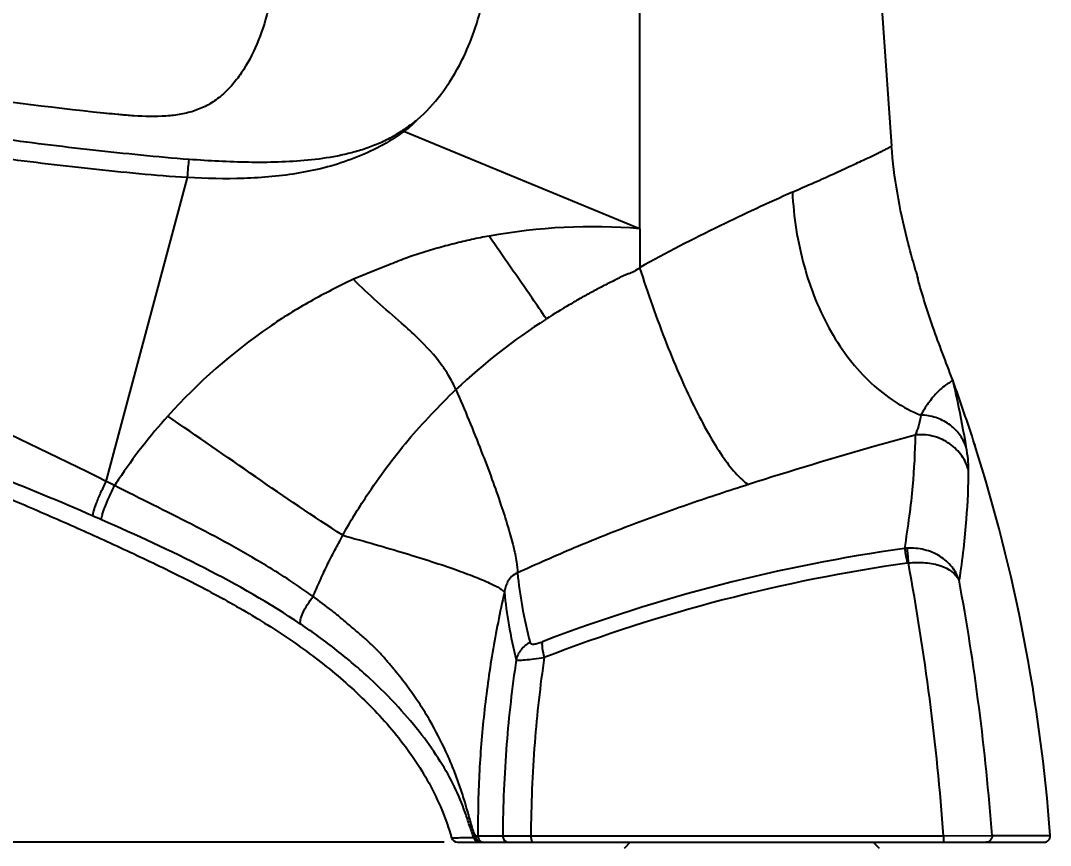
# Model space of a CAD drawing. Header units: millimetres. Extents: x 3495 to 4455, y 26793 to 27144.
# Drawn here: x 3577.7 to 3660.1, y 27005.4 to 27071.5 of the extents above; entities that cross this region are included whole.
import ezdxf

# ---------------------------------------------------------------- set-up
doc = ezdxf.new("R2010")
doc.units = ezdxf.units.MM
doc.styles.get("Standard").update_dxf_attribs({"font": ''})
doc.styles.get('Standard').set_extended_font_data('SimSun')
doc.dimstyles.new('副本 ISO-25-2bei', dxfattribs={"dimscale": 1.7, "dimtxt": 5, "dimasz": 5, "dimexe": 0.5, "dimexo": 0.625, "dimgap": 1, "dimtad": 1, "dimlfac": 0.0393, "dimdsep": 46, "dimtxsty": 'Standard', "dimcen": 2.5, "dimclrd": 1, "dimclre": 1, "dimclrt": 3, "dimadec": 0, "dimazin": 0, "dimtfac": 1, "dimtmove": 0, "dimatfit": 3, "dimfxl": 0, "dimarcsym": 0})

# ---------------------------------------------------------------- blocks, each defined once
blk = doc.blocks.new('*D3')
at = {"color": 1, "lineweight": -2, "transparency": 16777216}
for p, q in [((3534.166, 27042.552), (3505.877, 27042.552)), ((3506.727, 27034.052), (3506.727, 27014.191)), ((3611.575, 27005.691), (3505.877, 27005.691))]:
    blk.add_line(p, q, dxfattribs=at)
at = {"color": 1, "transparency": 16777216}
for points in [[(3505.31, 27034.052), (3508.143, 27034.052), (3506.727, 27042.552)], [(3505.31, 27014.191), (3508.143, 27014.191), (3506.727, 27005.691)]]:
    blk.add_solid(points, dxfattribs=at)
at = {"layer": 'Defpoints', "color": 0, "transparency": 16777216}
for p in [(3535.228, 27042.552), (3506.727, 27005.691), (3612.638, 27005.691)]:
    blk.add_point(p, dxfattribs=at)
at = {"color": 3, "transparency": 16777216, "insert": (3500.777, 27024.121), "char_height": 8.5, "attachment_point": 5, "rotation": 90, "bg_fill": 3, "box_fill_scale": 1.1, "bg_fill_color": 256, "bg_fill_true_color": 13158600, "bg_fill_transparency": 0}
blk.add_mtext('36.9', dxfattribs=at)
blk = doc.blocks.new('*D4')
at = {"color": 1, "lineweight": -2, "transparency": 16777216}
for p, q in [((3536.698, 27040.743), (3536.698, 26981.739)), ((3636.197, 27004.13), (3636.197, 26981.739)), ((3545.198, 26982.589), (3627.697, 26982.589))]:
    blk.add_line(p, q, dxfattribs=at)
at = {"color": 1, "transparency": 16777216}
for points in [[(3545.198, 26984.006), (3545.198, 26981.173), (3536.698, 26982.589)], [(3627.697, 26984.006), (3627.697, 26981.173), (3636.197, 26982.589)]]:
    blk.add_solid(points, dxfattribs=at)
at = {"layer": 'Defpoints', "color": 0, "transparency": 16777216}
for p in [(3536.698, 27041.805), (3636.197, 27005.193), (3636.197, 26982.589)]:
    blk.add_point(p, dxfattribs=at)
at = {"color": 3, "transparency": 16777216, "insert": (3586.447, 26988.539), "char_height": 8.5, "attachment_point": 5, "bg_fill": 3, "box_fill_scale": 1.1, "bg_fill_color": 256, "bg_fill_true_color": 13158600, "bg_fill_transparency": 0}
blk.add_mtext('99.5', dxfattribs=at)

msp = doc.modelspace()

# ---------------------------------------------------------------- linework, layer by layer
for points, knots in [([(3598.295, 27078.481), (3598.237, 27077.391), (3598.148, 27076.303), (3598.005, 27075.22), (3598.005, 27075.22), (3597.873, 27074.221), (3597.697, 27073.229), (3597.452, 27072.252), (3597.452, 27072.252), (3597.224, 27071.343), (3596.937, 27070.448), (3596.572, 27069.585), (3596.572, 27069.585), (3596.227, 27068.768), (3595.812, 27067.98), (3595.312, 27067.248), (3595.312, 27067.248), (3595.072, 27066.899), (3594.814, 27066.562), (3594.532, 27066.245), (3594.532, 27066.245), (3594.262, 27065.94), (3593.971, 27065.654), (3593.658, 27065.395), (3593.658, 27065.395), (3593.356, 27065.145), (3593.032, 27064.92), (3592.689, 27064.729), (3592.689, 27064.729), (3592.352, 27064.54), (3591.996, 27064.385), (3591.631, 27064.26), (3591.631, 27064.26), (3591.26, 27064.132), (3590.879, 27064.037), (3590.493, 27063.966), (3590.493, 27063.966), (3590.094, 27063.892), (3589.691, 27063.845), (3589.288, 27063.817), (3589.288, 27063.817), (3588.432, 27063.757), (3587.571, 27063.781), (3586.715, 27063.837)], [0, 0, 0, 0, 0.090909, 0.090909, 0.090909, 0.090909, 0.181818, 0.181818, 0.181818, 0.181818, 0.272727, 0.272727, 0.272727, 0.272727, 0.363636, 0.363636, 0.363636, 0.363636, 0.454545, 0.454545, 0.454545, 0.454545, 0.545455, 0.545455, 0.545455, 0.545455, 0.636364, 0.636364, 0.636364, 0.636364, 0.727273, 0.727273, 0.727273, 0.727273, 0.818182, 0.818182, 0.818182, 0.818182, 0.909091, 0.909091, 0.909091, 0.909091, 1, 1, 1, 1]), ([(3611.287, 27065.539), (3611.944, 27066.393), (3612.513, 27067.316), (3612.993, 27068.282), (3612.993, 27068.282), (3613.369, 27069.038), (3613.691, 27069.819), (3613.968, 27070.616), (3613.968, 27070.616), (3614.255, 27071.446), (3614.495, 27072.293), (3614.684, 27073.152), (3614.684, 27073.152), (3615.069, 27074.898), (3615.251, 27076.695), (3615.251, 27078.481)], [0, 0, 0, 0, 0.25, 0.25, 0.25, 0.25, 0.5, 0.5, 0.5, 0.5, 0.75, 0.75, 0.75, 0.75, 1, 1, 1, 1]), ([(3584.288, 27064.055), (3579.854, 27064.516), (3575.437, 27065.115), (3571.019, 27065.71), (3571.019, 27065.71), (3566.754, 27066.284), (3562.49, 27066.857), (3558.223, 27067.409), (3558.223, 27067.409), (3554.102, 27067.942), (3549.978, 27068.456), (3545.852, 27068.948), (3545.852, 27068.948), (3541.675, 27069.445), (3537.497, 27069.92), (3533.317, 27070.387)], [0, 0, 0, 0, 0.25, 0.25, 0.25, 0.25, 0.5, 0.5, 0.5, 0.5, 0.75, 0.75, 0.75, 0.75, 1, 1, 1, 1]), ([(3591.155, 27060.345), (3589.864, 27060.439), (3588.576, 27060.56), (3587.289, 27060.688), (3587.289, 27060.688), (3586, 27060.816), (3584.712, 27060.951), (3583.426, 27061.094), (3583.426, 27061.094), (3582.139, 27061.238), (3580.852, 27061.389), (3579.567, 27061.548), (3579.567, 27061.548), (3578.282, 27061.709), (3576.999, 27061.876), (3575.716, 27062.051), (3575.716, 27062.051), (3573.15, 27062.401), (3570.589, 27062.779), (3568.03, 27063.175), (3568.03, 27063.175), (3565.472, 27063.571), (3562.917, 27063.985), (3560.362, 27064.405), (3560.362, 27064.405), (3557.807, 27064.825), (3555.254, 27065.251), (3552.701, 27065.676), (3552.701, 27065.676), (3550.147, 27066.102), (3547.593, 27066.527), (3545.04, 27066.949), (3545.04, 27066.949), (3542.486, 27067.371), (3539.931, 27067.79), (3537.375, 27068.196), (3537.375, 27068.196), (3534.818, 27068.604), (3532.259, 27068.998), (3529.714, 27069.468)], [0, 0, 0, 0, 0.1, 0.1, 0.1, 0.1, 0.2, 0.2, 0.2, 0.2, 0.3, 0.3, 0.3, 0.3, 0.4, 0.4, 0.4, 0.4, 0.5, 0.5, 0.5, 0.5, 0.6, 0.6, 0.6, 0.6, 0.7, 0.7, 0.7, 0.7, 0.8, 0.8, 0.8, 0.8, 0.9, 0.9, 0.9, 0.9, 1, 1, 1, 1]), ([(3591.019, 27058.892), (3589.721, 27058.967), (3588.425, 27059.074), (3587.131, 27059.195), (3587.131, 27059.195), (3585.836, 27059.316), (3584.543, 27059.45), (3583.251, 27059.592), (3583.251, 27059.592), (3581.959, 27059.732), (3580.668, 27059.879), (3579.378, 27060.034), (3579.378, 27060.034), (3578.086, 27060.187), (3576.797, 27060.349), (3575.508, 27060.516), (3575.508, 27060.516), (3572.93, 27060.85), (3570.356, 27061.21), (3567.783, 27061.587), (3567.783, 27061.587), (3565.211, 27061.964), (3562.642, 27062.358), (3560.074, 27062.76), (3560.074, 27062.76), (3557.506, 27063.16), (3554.939, 27063.567), (3552.372, 27063.975), (3552.372, 27063.975), (3549.805, 27064.383), (3547.238, 27064.791), (3544.671, 27065.198), (3544.671, 27065.198), (3542.103, 27065.604), (3539.536, 27066.009), (3536.968, 27066.404), (3536.968, 27066.404), (3534.398, 27066.8), (3531.827, 27067.187), (3529.269, 27067.648)], [0, 0, 0, 0, 0.1, 0.1, 0.1, 0.1, 0.2, 0.2, 0.2, 0.2, 0.3, 0.3, 0.3, 0.3, 0.4, 0.4, 0.4, 0.4, 0.5, 0.5, 0.5, 0.5, 0.6, 0.6, 0.6, 0.6, 0.7, 0.7, 0.7, 0.7, 0.8, 0.8, 0.8, 0.8, 0.9, 0.9, 0.9, 0.9, 1, 1, 1, 1]), ([(3586.715, 27063.837), (3586.715, 27063.837), (3586.121, 27063.88), (3586.121, 27063.88), (3586.121, 27063.88), (3586.121, 27063.88), (3585.527, 27063.932), (3585.527, 27063.932), (3585.527, 27063.932), (3585.527, 27063.932), (3584.828, 27064), (3584.828, 27064), (3584.828, 27064), (3584.828, 27064), (3584.288, 27064.055), (3584.288, 27064.055)], [0, 0, 0, 0, 0.25, 0.25, 0.25, 0.25, 0.5, 0.5, 0.5, 0.5, 0.75, 0.75, 0.75, 0.75, 1, 1, 1, 1]), ([(3586.715, 27063.837), (3586.516, 27063.85), (3586.316, 27063.864), (3586.116, 27063.881), (3586.116, 27063.881), (3585.506, 27063.93), (3584.897, 27063.992), (3584.288, 27064.055)], [0, 0, 0, 0, 0.5, 0.5, 0.5, 0.5, 1, 1, 1, 1]), ([(3609.439, 27063.541), (3609.282, 27063.418), (3609.123, 27063.299), (3608.963, 27063.181), (3608.963, 27063.181), (3608.803, 27063.063), (3608.643, 27062.945), (3608.481, 27062.83), (3608.481, 27062.83), (3608.319, 27062.714), (3608.155, 27062.601), (3607.987, 27062.494), (3607.987, 27062.494), (3607.82, 27062.386), (3607.65, 27062.284), (3607.476, 27062.186), (3607.476, 27062.186), (3607.13, 27061.99), (3606.774, 27061.813), (3606.411, 27061.651), (3606.411, 27061.651), (3606.048, 27061.491), (3605.677, 27061.346), (3605.302, 27061.219), (3605.302, 27061.219), (3604.926, 27061.091), (3604.545, 27060.981), (3604.161, 27060.882), (3604.161, 27060.882), (3603.777, 27060.783), (3603.391, 27060.695), (3603.002, 27060.619), (3603.002, 27060.619), (3602.225, 27060.466), (3601.44, 27060.358), (3600.651, 27060.28), (3600.651, 27060.28), (3599.863, 27060.204), (3599.072, 27060.157), (3598.281, 27060.133), (3598.281, 27060.133), (3597.49, 27060.108), (3596.698, 27060.104), (3595.907, 27060.117), (3595.907, 27060.117), (3594.32, 27060.142), (3592.736, 27060.231), (3591.155, 27060.345)], [0, 0, 0, 0, 0.083333, 0.083333, 0.083333, 0.083333, 0.166667, 0.166667, 0.166667, 0.166667, 0.25, 0.25, 0.25, 0.25, 0.333333, 0.333333, 0.333333, 0.333333, 0.416667, 0.416667, 0.416667, 0.416667, 0.5, 0.5, 0.5, 0.5, 0.583333, 0.583333, 0.583333, 0.583333, 0.666667, 0.666667, 0.666667, 0.666667, 0.75, 0.75, 0.75, 0.75, 0.833333, 0.833333, 0.833333, 0.833333, 0.916667, 0.916667, 0.916667, 0.916667, 1, 1, 1, 1]), ([(3609.438, 27063.541), (3609.346, 27063.46), (3609.262, 27063.372), (3609.176, 27063.287), (3609.176, 27063.287), (3609.09, 27063.2), (3609.001, 27063.116), (3608.909, 27063.036), (3608.909, 27063.036), (3608.819, 27062.955), (3608.724, 27062.878), (3608.629, 27062.803), (3608.629, 27062.803), (3608.533, 27062.727), (3608.435, 27062.654), (3608.334, 27062.586)], [0, 0, 0, 0, 0.25, 0.25, 0.25, 0.25, 0.5, 0.5, 0.5, 0.5, 0.75, 0.75, 0.75, 0.75, 1, 1, 1, 1]), ([(3608.334, 27062.586), (3607.726, 27062.143), (3607.086, 27061.742), (3606.422, 27061.386), (3606.422, 27061.386), (3605.759, 27061.029), (3605.071, 27060.718), (3604.369, 27060.446), (3604.369, 27060.446), (3603.667, 27060.174), (3602.95, 27059.941), (3602.223, 27059.747), (3602.223, 27059.747), (3601.496, 27059.552), (3600.76, 27059.394), (3600.018, 27059.267), (3600.018, 27059.267), (3598.536, 27059.013), (3597.033, 27058.881), (3595.53, 27058.83), (3595.53, 27058.83), (3594.025, 27058.779), (3592.521, 27058.808), (3591.019, 27058.892)], [0, 0, 0, 0, 0.166667, 0.166667, 0.166667, 0.166667, 0.333333, 0.333333, 0.333333, 0.333333, 0.5, 0.5, 0.5, 0.5, 0.666667, 0.666667, 0.666667, 0.666667, 0.833333, 0.833333, 0.833333, 0.833333, 1, 1, 1, 1]), ([(3639.444, 27057.725), (3640.022, 27057.989), (3640.605, 27058.245), (3641.187, 27058.501), (3641.187, 27058.501), (3641.711, 27058.731), (3642.235, 27058.962), (3642.756, 27059.199), (3642.756, 27059.199), (3643.212, 27059.408), (3643.667, 27059.622), (3644.121, 27059.833), (3644.121, 27059.833), (3644.504, 27060.012), (3644.887, 27060.19), (3645.271, 27060.367), (3645.271, 27060.367), (3645.434, 27060.442), (3645.597, 27060.517), (3645.76, 27060.593), (3645.76, 27060.593), (3645.903, 27060.659), (3646.046, 27060.727), (3646.188, 27060.795), (3646.188, 27060.795), (3646.309, 27060.854), (3646.431, 27060.914), (3646.552, 27060.975), (3646.552, 27060.975), (3646.652, 27061.026), (3646.752, 27061.076), (3646.852, 27061.129), (3646.852, 27061.129), (3646.931, 27061.17), (3647.009, 27061.211), (3647.087, 27061.253), (3647.087, 27061.253), (3647.117, 27061.269), (3647.148, 27061.286), (3647.179, 27061.302), (3647.179, 27061.302), (3647.205, 27061.316), (3647.23, 27061.33), (3647.255, 27061.343), (3647.255, 27061.343), (3647.274, 27061.353), (3647.294, 27061.363), (3647.314, 27061.375), (3647.314, 27061.375), (3647.329, 27061.383), (3647.344, 27061.393), (3647.357, 27061.398), (3647.357, 27061.398), (3647.363, 27061.4), (3647.37, 27061.401), (3647.382, 27061.411), (3647.382, 27061.411), (3647.386, 27061.415), (3647.391, 27061.42), (3647.39, 27061.416)], [0, 0, 0, 0, 0.066667, 0.066667, 0.066667, 0.066667, 0.133333, 0.133333, 0.133333, 0.133333, 0.2, 0.2, 0.2, 0.2, 0.266667, 0.266667, 0.266667, 0.266667, 0.333333, 0.333333, 0.333333, 0.333333, 0.4, 0.4, 0.4, 0.4, 0.466667, 0.466667, 0.466667, 0.466667, 0.533333, 0.533333, 0.533333, 0.533333, 0.6, 0.6, 0.6, 0.6, 0.666667, 0.666667, 0.666667, 0.666667, 0.733333, 0.733333, 0.733333, 0.733333, 0.8, 0.8, 0.8, 0.8, 0.866667, 0.866667, 0.866667, 0.866667, 0.933333, 0.933333, 0.933333, 0.933333, 1, 1, 1, 1]), ([(3649.308, 27051.51), (3649.07, 27052.322), (3648.847, 27053.136), (3648.64, 27053.957), (3648.64, 27053.957), (3648.026, 27056.404), (3647.57, 27058.902), (3647.39, 27061.416)], [0, 0, 0, 0, 0.5, 0.5, 0.5, 0.5, 1, 1, 1, 1]), ([(3591.019, 27058.892), (3591.035, 27059.167), (3591.055, 27059.441), (3591.081, 27059.715), (3591.081, 27059.715), (3591.1, 27059.926), (3591.122, 27060.137), (3591.155, 27060.345)], [0, 0, 0, 0, 0.5, 0.5, 0.5, 0.5, 1, 1, 1, 1]), ([(3639.444, 27057.725), (3637.502, 27056.854), (3635.569, 27055.963), (3633.656, 27055.031), (3633.656, 27055.031), (3631.482, 27053.971), (3629.333, 27052.858), (3627.22, 27051.683)], [0, 0, 0, 0, 0.5, 0.5, 0.5, 0.5, 1, 1, 1, 1]), ([(3639.444, 27057.725), (3639.548, 27055.734), (3639.857, 27053.746), (3640.39, 27051.819), (3640.39, 27051.819), (3640.896, 27049.986), (3641.604, 27048.207), (3642.55, 27046.555), (3642.55, 27046.555), (3643.418, 27045.038), (3644.487, 27043.628), (3645.764, 27042.44), (3645.764, 27042.44), (3646.358, 27041.888), (3646.997, 27041.385), (3647.679, 27040.947), (3647.679, 27040.947), (3648.33, 27040.528), (3649.021, 27040.168), (3649.74, 27039.883)], [0, 0, 0, 0, 0.2, 0.2, 0.2, 0.2, 0.4, 0.4, 0.4, 0.4, 0.6, 0.6, 0.6, 0.6, 0.8, 0.8, 0.8, 0.8, 1, 1, 1, 1]), ([(3584.511, 27034.577), (3580.414, 27036.626), (3576.271, 27038.585), (3572.1, 27040.482), (3572.1, 27040.482), (3567.934, 27042.377), (3563.737, 27044.211), (3559.519, 27045.989), (3559.519, 27045.989), (3557.41, 27046.877), (3555.296, 27047.752), (3553.177, 27048.613), (3553.177, 27048.613), (3551.057, 27049.474), (3548.932, 27050.322), (3546.801, 27051.152), (3546.801, 27051.152), (3544.67, 27051.983), (3542.532, 27052.796), (3540.388, 27053.59), (3540.388, 27053.59), (3538.242, 27054.384), (3536.089, 27055.159), (3533.931, 27055.916)], [0, 0, 0, 0, 0.166667, 0.166667, 0.166667, 0.166667, 0.333333, 0.333333, 0.333333, 0.333333, 0.5, 0.5, 0.5, 0.5, 0.666667, 0.666667, 0.666667, 0.666667, 0.833333, 0.833333, 0.833333, 0.833333, 1, 1, 1, 1]), ([(3615.17, 27054.206), (3614.699, 27054.128), (3614.231, 27054.033), (3613.765, 27053.93), (3613.765, 27053.93), (3613.3, 27053.827), (3612.836, 27053.716), (3612.374, 27053.6), (3612.374, 27053.6), (3611.912, 27053.484), (3611.452, 27053.362), (3610.994, 27053.234), (3610.994, 27053.234), (3610.535, 27053.106), (3610.078, 27052.973), (3609.626, 27052.826), (3609.626, 27052.826), (3609.174, 27052.68), (3608.725, 27052.521), (3608.28, 27052.354), (3608.28, 27052.354), (3607.834, 27052.185), (3607.393, 27052.007), (3606.951, 27051.829), (3606.951, 27051.829), (3606.067, 27051.475), (3605.183, 27051.121), (3604.301, 27050.76)], [0, 0, 0, 0, 0.142857, 0.142857, 0.142857, 0.142857, 0.285714, 0.285714, 0.285714, 0.285714, 0.428571, 0.428571, 0.428571, 0.428571, 0.571429, 0.571429, 0.571429, 0.571429, 0.714286, 0.714286, 0.714286, 0.714286, 0.857143, 0.857143, 0.857143, 0.857143, 1, 1, 1, 1]), ([(3619.755, 27047.578), (3619.372, 27048.133), (3618.989, 27048.687), (3618.606, 27049.241), (3618.606, 27049.241), (3617.462, 27050.896), (3616.318, 27052.552), (3615.174, 27054.208)], [0, 0, 0, 0, 0.5, 0.5, 0.5, 0.5, 1, 1, 1, 1]), ([(3627.22, 27051.683), (3627.083, 27051.573), (3626.94, 27051.468), (3626.785, 27051.383), (3626.785, 27051.383), (3626.708, 27051.342), (3626.628, 27051.304), (3626.547, 27051.272), (3626.547, 27051.272), (3626.465, 27051.239), (3626.382, 27051.209), (3626.298, 27051.18), (3626.298, 27051.18), (3626.215, 27051.15), (3626.133, 27051.118), (3626.052, 27051.084), (3626.052, 27051.084), (3625.97, 27051.05), (3625.89, 27051.012), (3625.812, 27050.973), (3625.812, 27050.973), (3625.732, 27050.934), (3625.653, 27050.893), (3625.575, 27050.853), (3625.575, 27050.853), (3625.496, 27050.812), (3625.417, 27050.772), (3625.338, 27050.733), (3625.338, 27050.733), (3625.179, 27050.653), (3625.021, 27050.575), (3624.862, 27050.496), (3624.862, 27050.496), (3624.703, 27050.417), (3624.544, 27050.337), (3624.387, 27050.256), (3624.387, 27050.256), (3624.069, 27050.095), (3623.754, 27049.931), (3623.441, 27049.762), (3623.441, 27049.762), (3623.128, 27049.593), (3622.816, 27049.42), (3622.507, 27049.244), (3622.507, 27049.244), (3622.197, 27049.067), (3621.889, 27048.888), (3621.582, 27048.706), (3621.582, 27048.706), (3620.968, 27048.341), (3620.36, 27047.966), (3619.758, 27047.581)], [0, 0, 0, 0, 0.076923, 0.076923, 0.076923, 0.076923, 0.153846, 0.153846, 0.153846, 0.153846, 0.230769, 0.230769, 0.230769, 0.230769, 0.307692, 0.307692, 0.307692, 0.307692, 0.384615, 0.384615, 0.384615, 0.384615, 0.461538, 0.461538, 0.461538, 0.461538, 0.538462, 0.538462, 0.538462, 0.538462, 0.615385, 0.615385, 0.615385, 0.615385, 0.692308, 0.692308, 0.692308, 0.692308, 0.769231, 0.769231, 0.769231, 0.769231, 0.846154, 0.846154, 0.846154, 0.846154, 0.923077, 0.923077, 0.923077, 0.923077, 1, 1, 1, 1]), ([(3627.22, 27051.683), (3627.868, 27049.628), (3628.583, 27047.593), (3629.375, 27045.589), (3629.375, 27045.589), (3629.744, 27044.655), (3630.131, 27043.727), (3630.537, 27042.808), (3630.537, 27042.808), (3630.91, 27041.966), (3631.3, 27041.131), (3631.713, 27040.308), (3631.713, 27040.308), (3632.078, 27039.58), (3632.461, 27038.861), (3632.871, 27038.157), (3632.871, 27038.157), (3633.217, 27037.56), (3633.583, 27036.975), (3633.979, 27036.412), (3633.979, 27036.412), (3634.296, 27035.962), (3634.632, 27035.527), (3635.009, 27035.122), (3635.009, 27035.122), (3635.287, 27034.823), (3635.587, 27034.541), (3635.93, 27034.323)], [0, 0, 0, 0, 0.142857, 0.142857, 0.142857, 0.142857, 0.285714, 0.285714, 0.285714, 0.285714, 0.428571, 0.428571, 0.428571, 0.428571, 0.571429, 0.571429, 0.571429, 0.571429, 0.714286, 0.714286, 0.714286, 0.714286, 0.857143, 0.857143, 0.857143, 0.857143, 1, 1, 1, 1]), ([(3604.301, 27050.76), (3603.138, 27050.195), (3601.982, 27049.613), (3600.853, 27048.982), (3600.853, 27048.982), (3599.72, 27048.35), (3598.615, 27047.668), (3597.553, 27046.923)], [0, 0, 0, 0, 0.5, 0.5, 0.5, 0.5, 1, 1, 1, 1]), ([(3609.443, 27046.055), (3609.027, 27046.459), (3608.597, 27046.848), (3608.164, 27047.233), (3608.164, 27047.233), (3607.512, 27047.811), (3606.851, 27048.378), (3606.201, 27048.957), (3606.201, 27048.957), (3605.548, 27049.537), (3604.905, 27050.129), (3604.301, 27050.76)], [0, 0, 0, 0, 0.333333, 0.333333, 0.333333, 0.333333, 0.666667, 0.666667, 0.666667, 0.666667, 1, 1, 1, 1]), ([(3652.266, 27042.739), (3651.734, 27044.139), (3651.196, 27045.535), (3650.702, 27046.948), (3650.702, 27046.948), (3650.252, 27048.229), (3649.839, 27049.524), (3649.485, 27050.835)], [0, 0, 0, 0, 0.5, 0.5, 0.5, 0.5, 1, 1, 1, 1]), ([(3611.926, 27043.052), (3611.76, 27043.328), (3611.582, 27043.597), (3611.392, 27043.858), (3611.392, 27043.858), (3610.817, 27044.651), (3610.147, 27045.375), (3609.443, 27046.055)], [0, 0, 0, 0, 0.5, 0.5, 0.5, 0.5, 1, 1, 1, 1]), ([(3583.454, 27031.799), (3578.11, 27034.13), (3572.67, 27036.237), (3567.182, 27038.208), (3567.182, 27038.208), (3561.709, 27040.173), (3556.191, 27042.002), (3550.652, 27043.763)], [0, 0, 0, 0, 0.5, 0.5, 0.5, 0.5, 1, 1, 1, 1]), ([(3550.461, 27043.163), (3553.373, 27042.161), (3556.275, 27041.129), (3559.167, 27040.07), (3559.167, 27040.07), (3562.056, 27039.014), (3564.935, 27037.93), (3567.801, 27036.815), (3567.801, 27036.815), (3570.668, 27035.7), (3573.523, 27034.553), (3576.36, 27033.364), (3576.36, 27033.364), (3577.781, 27032.768), (3579.197, 27032.162), (3580.608, 27031.543), (3580.608, 27031.543), (3582.022, 27030.923), (3583.431, 27030.292), (3584.836, 27029.648), (3584.836, 27029.648), (3586.243, 27029.004), (3587.647, 27028.347), (3589.039, 27027.669), (3589.039, 27027.669), (3590.432, 27026.992), (3591.814, 27026.292), (3593.178, 27025.556), (3593.178, 27025.556), (3594.537, 27024.823), (3595.878, 27024.054), (3597.188, 27023.235), (3597.188, 27023.235), (3598.494, 27022.419), (3599.77, 27021.553), (3601.003, 27020.629), (3601.003, 27020.629), (3602.24, 27019.702), (3603.432, 27018.715), (3604.562, 27017.66), (3604.562, 27017.66), (3605.695, 27016.601), (3606.766, 27015.473), (3607.744, 27014.268), (3607.744, 27014.268), (3608.722, 27013.06), (3609.606, 27011.774), (3610.353, 27010.409), (3610.353, 27010.409), (3611.109, 27009.026), (3611.724, 27007.562), (3612.158, 27006.052)], [0, 0, 0, 0, 0.076923, 0.076923, 0.076923, 0.076923, 0.153846, 0.153846, 0.153846, 0.153846, 0.230769, 0.230769, 0.230769, 0.230769, 0.307692, 0.307692, 0.307692, 0.307692, 0.384615, 0.384615, 0.384615, 0.384615, 0.461538, 0.461538, 0.461538, 0.461538, 0.538462, 0.538462, 0.538462, 0.538462, 0.615385, 0.615385, 0.615385, 0.615385, 0.692308, 0.692308, 0.692308, 0.692308, 0.769231, 0.769231, 0.769231, 0.769231, 0.846154, 0.846154, 0.846154, 0.846154, 0.923077, 0.923077, 0.923077, 0.923077, 1, 1, 1, 1]), ([(3652.051, 27042.502), (3651.947, 27042.432), (3651.841, 27042.366), (3651.738, 27042.295), (3651.738, 27042.295), (3651.574, 27042.182), (3651.42, 27042.055), (3651.274, 27041.921), (3651.274, 27041.921), (3651.06, 27041.725), (3650.863, 27041.51), (3650.68, 27041.286), (3650.68, 27041.286), (3650.438, 27040.992), (3650.218, 27040.68), (3650.016, 27040.357)], [0, 0, 0, 0, 0.25, 0.25, 0.25, 0.25, 0.5, 0.5, 0.5, 0.5, 0.75, 0.75, 0.75, 0.75, 1, 1, 1, 1]), ([(3652.266, 27042.739), (3652.263, 27042.728), (3652.261, 27042.716), (3652.257, 27042.705), (3652.257, 27042.705), (3652.246, 27042.676), (3652.226, 27042.65), (3652.204, 27042.627), (3652.204, 27042.627), (3652.159, 27042.578), (3652.105, 27042.54), (3652.051, 27042.502)], [0, 0, 0, 0, 0.333333, 0.333333, 0.333333, 0.333333, 0.666667, 0.666667, 0.666667, 0.666667, 1, 1, 1, 1]), ([(3652.286, 27042.682), (3652.412, 27042.113), (3652.537, 27041.543), (3652.658, 27040.973), (3652.658, 27040.973), (3652.912, 27039.767), (3653.143, 27038.557), (3653.348, 27037.342)], [0, 0, 0, 0, 0.5, 0.5, 0.5, 0.5, 1, 1, 1, 1]), ([(3603.449, 27030.258), (3604.034, 27031.339), (3604.682, 27032.385), (3605.361, 27033.411), (3605.361, 27033.411), (3605.872, 27034.182), (3606.402, 27034.941), (3606.954, 27035.684), (3606.954, 27035.684), (3607.508, 27036.429), (3608.083, 27037.156), (3608.682, 27037.866), (3608.682, 27037.866), (3609.88, 27039.288), (3611.166, 27040.637), (3612.507, 27041.925)], [0, 0, 0, 0, 0.25, 0.25, 0.25, 0.25, 0.5, 0.5, 0.5, 0.5, 0.75, 0.75, 0.75, 0.75, 1, 1, 1, 1]), ([(3612.507, 27041.925), (3613.213, 27040.292), (3613.894, 27038.65), (3614.54, 27036.994), (3614.54, 27036.994), (3614.833, 27036.245), (3615.119, 27035.494), (3615.395, 27034.739), (3615.395, 27034.739), (3615.644, 27034.057), (3615.886, 27033.373), (3616.117, 27032.685), (3616.117, 27032.685), (3616.318, 27032.085), (3616.512, 27031.483), (3616.692, 27030.876), (3616.692, 27030.876), (3616.843, 27030.37), (3616.985, 27029.86), (3617.11, 27029.347), (3617.11, 27029.347), (3617.208, 27028.944), (3617.295, 27028.539), (3617.36, 27028.129), (3617.36, 27028.129), (3617.406, 27027.837), (3617.442, 27027.542), (3617.439, 27027.247)], [0, 0, 0, 0, 0.142857, 0.142857, 0.142857, 0.142857, 0.285714, 0.285714, 0.285714, 0.285714, 0.428571, 0.428571, 0.428571, 0.428571, 0.571429, 0.571429, 0.571429, 0.571429, 0.714286, 0.714286, 0.714286, 0.714286, 0.857143, 0.857143, 0.857143, 0.857143, 1, 1, 1, 1]), ([(3589.434, 27039.797), (3588.719, 27039), (3588.032, 27038.178), (3587.377, 27037.332), (3587.377, 27037.332), (3586.721, 27036.485), (3586.097, 27035.614), (3585.501, 27034.726)], [0, 0, 0, 0, 0.5, 0.5, 0.5, 0.5, 1, 1, 1, 1]), ([(3603.449, 27030.258), (3601.092, 27031.766), (3598.782, 27033.343), (3596.482, 27034.935), (3596.482, 27034.935), (3594.134, 27036.558), (3591.797, 27038.195), (3589.435, 27039.796)], [0, 0, 0, 0, 0.5, 0.5, 0.5, 0.5, 1, 1, 1, 1]), ([(3649.74, 27039.882), (3649.688, 27039.585), (3649.625, 27039.291), (3649.542, 27039.001), (3649.542, 27039.001), (3649.471, 27038.757), (3649.387, 27038.517), (3649.278, 27038.287)], [0, 0, 0, 0, 0.5, 0.5, 0.5, 0.5, 1, 1, 1, 1]), ([(3653.348, 27037.342), (3653.227, 27037.702), (3653.045, 27038.044), (3652.815, 27038.349), (3652.815, 27038.349), (3652.581, 27038.659), (3652.297, 27038.93), (3651.981, 27039.153), (3651.981, 27039.153), (3651.657, 27039.381), (3651.299, 27039.558), (3650.923, 27039.68), (3650.923, 27039.68), (3650.541, 27039.805), (3650.139, 27039.872), (3649.74, 27039.882)], [0, 0, 0, 0, 0.25, 0.25, 0.25, 0.25, 0.5, 0.5, 0.5, 0.5, 0.75, 0.75, 0.75, 0.75, 1, 1, 1, 1]), ([(3653.532, 27035.562), (3653.397, 27035.99), (3653.183, 27036.398), (3652.908, 27036.756), (3652.908, 27036.756), (3652.63, 27037.117), (3652.289, 27037.427), (3651.907, 27037.672), (3651.907, 27037.672), (3651.521, 27037.919), (3651.093, 27038.1), (3650.647, 27038.204), (3650.647, 27038.204), (3650.199, 27038.309), (3649.732, 27038.336), (3649.278, 27038.287)], [0, 0, 0, 0, 0.25, 0.25, 0.25, 0.25, 0.5, 0.5, 0.5, 0.5, 0.75, 0.75, 0.75, 0.75, 1, 1, 1, 1]), ([(3649.278, 27038.287), (3648.241, 27038), (3647.205, 27037.709), (3646.169, 27037.415), (3646.169, 27037.415), (3642.74, 27036.438), (3639.324, 27035.414), (3635.93, 27034.323)], [0, 0, 0, 0, 0.5, 0.5, 0.5, 0.5, 1, 1, 1, 1]), ([(3649.278, 27038.287), (3649.263, 27036.924), (3649.189, 27035.56), (3649.066, 27034.202), (3649.066, 27034.202), (3648.994, 27033.402), (3648.906, 27032.606), (3648.802, 27031.811), (3648.802, 27031.811), (3648.687, 27030.941), (3648.555, 27030.072), (3648.416, 27029.205)], [0, 0, 0, 0, 0.333333, 0.333333, 0.333333, 0.333333, 0.666667, 0.666667, 0.666667, 0.666667, 1, 1, 1, 1]), ([(3653.348, 27037.342), (3653.405, 27037.011), (3653.453, 27036.68), (3653.487, 27036.346), (3653.487, 27036.346), (3653.515, 27036.085), (3653.533, 27035.824), (3653.532, 27035.562)], [0, 0, 0, 0, 0.5, 0.5, 0.5, 0.5, 1, 1, 1, 1]), ([(3653.532, 27035.562), (3653.527, 27034.222), (3653.467, 27032.881), (3653.363, 27031.545), (3653.363, 27031.545), (3653.302, 27030.762), (3653.226, 27029.981), (3653.136, 27029.202), (3653.136, 27029.202), (3653.038, 27028.352), (3652.921, 27027.506), (3652.797, 27026.659)], [0, 0, 0, 0, 0.333333, 0.333333, 0.333333, 0.333333, 0.666667, 0.666667, 0.666667, 0.666667, 1, 1, 1, 1]), ([(3583.454, 27031.799), (3583.443, 27031.843), (3583.446, 27031.889), (3583.453, 27031.934), (3583.453, 27031.934), (3583.462, 27032.008), (3583.478, 27032.079), (3583.495, 27032.149), (3583.495, 27032.149), (3583.52, 27032.246), (3583.549, 27032.341), (3583.581, 27032.437), (3583.581, 27032.437), (3583.62, 27032.555), (3583.662, 27032.671), (3583.706, 27032.787), (3583.706, 27032.787), (3583.815, 27033.072), (3583.934, 27033.353), (3584.06, 27033.631), (3584.06, 27033.631), (3584.203, 27033.949), (3584.354, 27034.264), (3584.511, 27034.577)], [0, 0, 0, 0, 0.166667, 0.166667, 0.166667, 0.166667, 0.333333, 0.333333, 0.333333, 0.333333, 0.5, 0.5, 0.5, 0.5, 0.666667, 0.666667, 0.666667, 0.666667, 0.833333, 0.833333, 0.833333, 0.833333, 1, 1, 1, 1]), ([(3584.139, 27031.499), (3584.128, 27031.542), (3584.131, 27031.589), (3584.137, 27031.633), (3584.137, 27031.633), (3584.146, 27031.706), (3584.161, 27031.776), (3584.178, 27031.846), (3584.178, 27031.846), (3584.203, 27031.941), (3584.232, 27032.036), (3584.262, 27032.13), (3584.262, 27032.13), (3584.301, 27032.246), (3584.342, 27032.361), (3584.385, 27032.474), (3584.385, 27032.474), (3584.493, 27032.755), (3584.611, 27033.033), (3584.733, 27033.306), (3584.733, 27033.306), (3584.876, 27033.62), (3585.024, 27033.93), (3585.18, 27034.238)], [0, 0, 0, 0, 0.166667, 0.166667, 0.166667, 0.166667, 0.333333, 0.333333, 0.333333, 0.333333, 0.5, 0.5, 0.5, 0.5, 0.666667, 0.666667, 0.666667, 0.666667, 0.833333, 0.833333, 0.833333, 0.833333, 1, 1, 1, 1]), ([(3601.076, 27025.357), (3599.859, 27026.238), (3598.599, 27027.059), (3597.312, 27027.837), (3597.312, 27027.837), (3595.362, 27029.019), (3593.353, 27030.1), (3591.325, 27031.143), (3591.325, 27031.143), (3589.284, 27032.192), (3587.225, 27033.2), (3585.18, 27034.238)], [0, 0, 0, 0, 0.333333, 0.333333, 0.333333, 0.333333, 0.666667, 0.666667, 0.666667, 0.666667, 1, 1, 1, 1]), ([(3635.93, 27034.323), (3634.374, 27033.821), (3632.821, 27033.313), (3631.275, 27032.781), (3631.275, 27032.781), (3629.71, 27032.243), (3628.153, 27031.682), (3626.607, 27031.095), (3626.607, 27031.095), (3625.055, 27030.506), (3623.514, 27029.889), (3621.984, 27029.246), (3621.984, 27029.246), (3620.459, 27028.604), (3618.944, 27027.934), (3617.439, 27027.247)], [0, 0, 0, 0, 0.25, 0.25, 0.25, 0.25, 0.5, 0.5, 0.5, 0.5, 0.75, 0.75, 0.75, 0.75, 1, 1, 1, 1]), ([(3600.072, 27023.157), (3597.604, 27024.824), (3595, 27026.292), (3592.345, 27027.647), (3592.345, 27027.647), (3589.652, 27029.022), (3586.904, 27030.282), (3584.139, 27031.499)], [0, 0, 0, 0, 0.5, 0.5, 0.5, 0.5, 1, 1, 1, 1]), ([(3601.076, 27025.357), (3601.248, 27025.775), (3601.432, 27026.188), (3601.617, 27026.6), (3601.617, 27026.6), (3601.803, 27027.015), (3601.99, 27027.431), (3602.187, 27027.84), (3602.187, 27027.84), (3602.386, 27028.252), (3602.595, 27028.658), (3602.814, 27029.059), (3602.814, 27029.059), (3603.031, 27029.456), (3603.258, 27029.848), (3603.449, 27030.258)], [0, 0, 0, 0, 0.25, 0.25, 0.25, 0.25, 0.5, 0.5, 0.5, 0.5, 0.75, 0.75, 0.75, 0.75, 1, 1, 1, 1]), ([(3603.449, 27030.258), (3604.316, 27030.021), (3605.182, 27029.778), (3606.046, 27029.53), (3606.046, 27029.53), (3606.85, 27029.299), (3607.652, 27029.064), (3608.452, 27028.82), (3608.452, 27028.82), (3609.175, 27028.601), (3609.897, 27028.376), (3610.616, 27028.142), (3610.616, 27028.142), (3611.242, 27027.938), (3611.867, 27027.73), (3612.487, 27027.511), (3612.487, 27027.511), (3613.004, 27027.329), (3613.518, 27027.14), (3614.029, 27026.94), (3614.029, 27026.94), (3614.427, 27026.783), (3614.822, 27026.62), (3615.21, 27026.44), (3615.21, 27026.44), (3615.36, 27026.37), (3615.508, 27026.297), (3615.655, 27026.22), (3615.655, 27026.22), (3615.772, 27026.159), (3615.888, 27026.094), (3616, 27026.024), (3616, 27026.024), (3616.085, 27025.971), (3616.167, 27025.914), (3616.245, 27025.85), (3616.245, 27025.85), (3616.299, 27025.806), (3616.35, 27025.757), (3616.387, 27025.698)], [0, 0, 0, 0, 0.1, 0.1, 0.1, 0.1, 0.2, 0.2, 0.2, 0.2, 0.3, 0.3, 0.3, 0.3, 0.4, 0.4, 0.4, 0.4, 0.5, 0.5, 0.5, 0.5, 0.6, 0.6, 0.6, 0.6, 0.7, 0.7, 0.7, 0.7, 0.8, 0.8, 0.8, 0.8, 0.9, 0.9, 0.9, 0.9, 1, 1, 1, 1]), ([(3648.416, 27029.205), (3648.455, 27029.057), (3648.483, 27028.906), (3648.509, 27028.756), (3648.509, 27028.756), (3648.552, 27028.515), (3648.593, 27028.273), (3648.631, 27028.032)], [0, 0, 0, 0, 0.5, 0.5, 0.5, 0.5, 1, 1, 1, 1]), ([(3652.797, 27026.658), (3652.675, 27027.044), (3652.475, 27027.41), (3652.221, 27027.73), (3652.221, 27027.73), (3651.952, 27028.066), (3651.623, 27028.351), (3651.257, 27028.578), (3651.257, 27028.578), (3650.873, 27028.817), (3650.449, 27028.991), (3650.01, 27029.1), (3650.01, 27029.1), (3649.556, 27029.211), (3649.085, 27029.253), (3648.622, 27029.223)], [0, 0, 0, 0, 0.25, 0.25, 0.25, 0.25, 0.5, 0.5, 0.5, 0.5, 0.75, 0.75, 0.75, 0.75, 1, 1, 1, 1]), ([(3648.622, 27029.223), (3648.641, 27029.073), (3648.656, 27028.921), (3648.67, 27028.77), (3648.67, 27028.77), (3648.694, 27028.528), (3648.715, 27028.286), (3648.736, 27028.043)], [0, 0, 0, 0, 0.5, 0.5, 0.5, 0.5, 1, 1, 1, 1]), ([(3648.736, 27028.043), (3649.191, 27028.098), (3649.652, 27028.11), (3650.11, 27028.068), (3650.11, 27028.068), (3650.325, 27028.049), (3650.539, 27028.018), (3650.748, 27027.975), (3650.748, 27027.975), (3650.945, 27027.934), (3651.137, 27027.884), (3651.331, 27027.815), (3651.331, 27027.815), (3651.931, 27027.604), (3652.547, 27027.228), (3652.797, 27026.658)], [0, 0, 0, 0, 0.25, 0.25, 0.25, 0.25, 0.5, 0.5, 0.5, 0.5, 0.75, 0.75, 0.75, 0.75, 1, 1, 1, 1]), ([(3617.439, 27027.247), (3617.267, 27027.181), (3617.104, 27027.081), (3616.969, 27026.955), (3616.969, 27026.955), (3616.839, 27026.833), (3616.734, 27026.685), (3616.65, 27026.528), (3616.65, 27026.528), (3616.579, 27026.394), (3616.523, 27026.252), (3616.479, 27026.105), (3616.479, 27026.105), (3616.438, 27025.972), (3616.408, 27025.835), (3616.387, 27025.698)], [0, 0, 0, 0, 0.25, 0.25, 0.25, 0.25, 0.5, 0.5, 0.5, 0.5, 0.75, 0.75, 0.75, 0.75, 1, 1, 1, 1]), ([(3617.439, 27027.247), (3617.527, 27026.35), (3617.65, 27025.455), (3617.81, 27024.568), (3617.81, 27024.568), (3617.986, 27023.593), (3618.205, 27022.627), (3618.449, 27021.668)], [0, 0, 0, 0, 0.5, 0.5, 0.5, 0.5, 1, 1, 1, 1]), ([(3600.072, 27023.156), (3600.052, 27023.201), (3600.046, 27023.251), (3600.045, 27023.3), (3600.045, 27023.3), (3600.044, 27023.368), (3600.054, 27023.434), (3600.068, 27023.5), (3600.068, 27023.5), (3600.106, 27023.685), (3600.177, 27023.864), (3600.256, 27024.037), (3600.256, 27024.037), (3600.359, 27024.262), (3600.479, 27024.478), (3600.609, 27024.687), (3600.609, 27024.687), (3600.753, 27024.918), (3600.909, 27025.142), (3601.076, 27025.357)], [0, 0, 0, 0, 0.2, 0.2, 0.2, 0.2, 0.4, 0.4, 0.4, 0.4, 0.6, 0.6, 0.6, 0.6, 0.8, 0.8, 0.8, 0.8, 1, 1, 1, 1]), ([(3614.073, 27006.201), (3614.016, 27006.31), (3613.97, 27006.424), (3613.928, 27006.539), (3613.928, 27006.539), (3613.872, 27006.693), (3613.822, 27006.849), (3613.774, 27007.005), (3613.774, 27007.005), (3613.66, 27007.376), (3613.558, 27007.752), (3613.453, 27008.126), (3613.453, 27008.126), (3613.341, 27008.527), (3613.224, 27008.927), (3613.1, 27009.324), (3613.1, 27009.324), (3612.975, 27009.728), (3612.841, 27010.129), (3612.699, 27010.528), (3612.699, 27010.528), (3612.555, 27010.932), (3612.402, 27011.334), (3612.24, 27011.732), (3612.24, 27011.732), (3612.073, 27012.141), (3611.898, 27012.544), (3611.713, 27012.945), (3611.713, 27012.945), (3611.322, 27013.792), (3610.891, 27014.622), (3610.422, 27015.428), (3610.422, 27015.428), (3610.171, 27015.861), (3609.908, 27016.287), (3609.635, 27016.706), (3609.635, 27016.706), (3609.347, 27017.147), (3609.048, 27017.579), (3608.737, 27018.003), (3608.737, 27018.003), (3608.412, 27018.45), (3608.073, 27018.886), (3607.726, 27019.315), (3607.726, 27019.315), (3607.546, 27019.536), (3607.364, 27019.755), (3607.179, 27019.972), (3607.179, 27019.972), (3606.992, 27020.194), (3606.802, 27020.413), (3606.608, 27020.628), (3606.608, 27020.628), (3606.41, 27020.847), (3606.208, 27021.061), (3606, 27021.27), (3606, 27021.27), (3605.789, 27021.482), (3605.573, 27021.687), (3605.351, 27021.886), (3605.351, 27021.886), (3605.128, 27022.087), (3604.899, 27022.282), (3604.67, 27022.476), (3604.67, 27022.476), (3604.439, 27022.673), (3604.21, 27022.869), (3603.979, 27023.065), (3603.979, 27023.065), (3603.746, 27023.262), (3603.513, 27023.459), (3603.278, 27023.654), (3603.278, 27023.654), (3603.041, 27023.85), (3602.802, 27024.042), (3602.561, 27024.233), (3602.561, 27024.233), (3602.074, 27024.618), (3601.579, 27024.993), (3601.076, 27025.357)], [0, 0, 0, 0, 0.05, 0.05, 0.05, 0.05, 0.1, 0.1, 0.1, 0.1, 0.15, 0.15, 0.15, 0.15, 0.2, 0.2, 0.2, 0.2, 0.25, 0.25, 0.25, 0.25, 0.3, 0.3, 0.3, 0.3, 0.35, 0.35, 0.35, 0.35, 0.4, 0.4, 0.4, 0.4, 0.45, 0.45, 0.45, 0.45, 0.5, 0.5, 0.5, 0.5, 0.55, 0.55, 0.55, 0.55, 0.6, 0.6, 0.6, 0.6, 0.65, 0.65, 0.65, 0.65, 0.7, 0.7, 0.7, 0.7, 0.75, 0.75, 0.75, 0.75, 0.8, 0.8, 0.8, 0.8, 0.85, 0.85, 0.85, 0.85, 0.9, 0.9, 0.9, 0.9, 0.95, 0.95, 0.95, 0.95, 1, 1, 1, 1]), ([(3616.387, 27025.698), (3616.029, 27024.099), (3615.708, 27022.49), (3615.436, 27020.873), (3615.436, 27020.873), (3615.164, 27019.258), (3614.942, 27017.634), (3614.765, 27016.004), (3614.765, 27016.004), (3614.588, 27014.375), (3614.456, 27012.74), (3614.374, 27011.104), (3614.374, 27011.104), (3614.292, 27009.468), (3614.26, 27007.83), (3614.268, 27006.193)], [0, 0, 0, 0, 0.25, 0.25, 0.25, 0.25, 0.5, 0.5, 0.5, 0.5, 0.75, 0.75, 0.75, 0.75, 1, 1, 1, 1]), ([(3616.387, 27025.698), (3616.473, 27024.825), (3616.591, 27023.955), (3616.741, 27023.091), (3616.741, 27023.091), (3616.905, 27022.149), (3617.108, 27021.214), (3617.333, 27020.285)], [0, 0, 0, 0, 0.5, 0.5, 0.5, 0.5, 1, 1, 1, 1]), ([(3613.93, 27006.082), (3613.807, 27006.392), (3613.702, 27006.71), (3613.598, 27007.027), (3613.598, 27007.027), (3613.483, 27007.378), (3613.367, 27007.728), (3613.244, 27008.076), (3613.244, 27008.076), (3612.995, 27008.775), (3612.712, 27009.465), (3612.387, 27010.134), (3612.387, 27010.134), (3612.05, 27010.83), (3611.67, 27011.505), (3611.258, 27012.16), (3611.258, 27012.16), (3610.803, 27012.885), (3610.309, 27013.586), (3609.788, 27014.265), (3609.788, 27014.265), (3609.197, 27015.035), (3608.569, 27015.775), (3607.913, 27016.491), (3607.913, 27016.491), (3607.179, 27017.291), (3606.412, 27018.06), (3605.615, 27018.797), (3605.615, 27018.797), (3604.765, 27019.583), (3603.882, 27020.333), (3602.972, 27021.048), (3602.972, 27021.048), (3602.031, 27021.786), (3601.062, 27022.487), (3600.072, 27023.157)], [0, 0, 0, 0, 0.111111, 0.111111, 0.111111, 0.111111, 0.222222, 0.222222, 0.222222, 0.222222, 0.333333, 0.333333, 0.333333, 0.333333, 0.444444, 0.444444, 0.444444, 0.444444, 0.555556, 0.555556, 0.555556, 0.555556, 0.666667, 0.666667, 0.666667, 0.666667, 0.777778, 0.777778, 0.777778, 0.777778, 0.888889, 0.888889, 0.888889, 0.888889, 1, 1, 1, 1]), ([(3618.449, 27021.668), (3618.17, 27021.538), (3617.917, 27021.344), (3617.722, 27021.101), (3617.722, 27021.101), (3617.53, 27020.863), (3617.395, 27020.58), (3617.333, 27020.285)], [0, 0, 0, 0, 0.5, 0.5, 0.5, 0.5, 1, 1, 1, 1]), ([(3618.449, 27021.668), (3618.454, 27021.648), (3618.464, 27021.629), (3618.478, 27021.614), (3618.478, 27021.614), (3618.494, 27021.597), (3618.515, 27021.585), (3618.536, 27021.576), (3618.536, 27021.576), (3618.565, 27021.565), (3618.595, 27021.56), (3618.626, 27021.556), (3618.626, 27021.556), (3618.666, 27021.552), (3618.706, 27021.553), (3618.746, 27021.555), (3618.746, 27021.555), (3618.851, 27021.563), (3618.956, 27021.585), (3619.058, 27021.614), (3619.058, 27021.614), (3619.183, 27021.647), (3619.307, 27021.689), (3619.429, 27021.736)], [0, 0, 0, 0, 0.166667, 0.166667, 0.166667, 0.166667, 0.333333, 0.333333, 0.333333, 0.333333, 0.5, 0.5, 0.5, 0.5, 0.666667, 0.666667, 0.666667, 0.666667, 0.833333, 0.833333, 0.833333, 0.833333, 1, 1, 1, 1]), ([(3619.429, 27021.736), (3619.408, 27021.668), (3619.402, 27021.596), (3619.4, 27021.525), (3619.4, 27021.525), (3619.399, 27021.427), (3619.406, 27021.329), (3619.418, 27021.233), (3619.418, 27021.233), (3619.448, 27020.977), (3619.508, 27020.724), (3619.58, 27020.475)], [0, 0, 0, 0, 0.333333, 0.333333, 0.333333, 0.333333, 0.666667, 0.666667, 0.666667, 0.666667, 1, 1, 1, 1]), ([(3617.333, 27020.285), (3617.361, 27020.276), (3617.39, 27020.273), (3617.42, 27020.272), (3617.42, 27020.272), (3617.47, 27020.268), (3617.52, 27020.268), (3617.57, 27020.268), (3617.57, 27020.268), (3617.64, 27020.269), (3617.711, 27020.273), (3617.782, 27020.277), (3617.782, 27020.277), (3617.872, 27020.282), (3617.962, 27020.289), (3618.052, 27020.297), (3618.052, 27020.297), (3618.282, 27020.316), (3618.512, 27020.341), (3618.741, 27020.367), (3618.741, 27020.367), (3619.021, 27020.401), (3619.301, 27020.437), (3619.58, 27020.475)], [0, 0, 0, 0, 0.166667, 0.166667, 0.166667, 0.166667, 0.333333, 0.333333, 0.333333, 0.333333, 0.5, 0.5, 0.5, 0.5, 0.666667, 0.666667, 0.666667, 0.666667, 0.833333, 0.833333, 0.833333, 0.833333, 1, 1, 1, 1]), ([(3613.93, 27006.082), (3613.936, 27006.094), (3613.945, 27006.105), (3613.954, 27006.115), (3613.954, 27006.115), (3613.986, 27006.152), (3614.029, 27006.179), (3614.073, 27006.201)], [0, 0, 0, 0, 0.5, 0.5, 0.5, 0.5, 1, 1, 1, 1]), ([(3614.073, 27006.201), (3614.07, 27006.072), (3614.121, 27005.937), (3614.213, 27005.842), (3614.213, 27005.842), (3614.305, 27005.746), (3614.438, 27005.691), (3614.566, 27005.691)], [0, 0, 0, 0, 0.5, 0.5, 0.5, 0.5, 1, 1, 1, 1]), ([(3614.268, 27006.193), (3614.267, 27006.096), (3614.296, 27005.996), (3614.35, 27005.914), (3614.35, 27005.914), (3614.405, 27005.832), (3614.485, 27005.766), (3614.574, 27005.729)], [0, 0, 0, 0, 0.5, 0.5, 0.5, 0.5, 1, 1, 1, 1]), ([(3616.259, 27006.192), (3616.259, 27006.065), (3616.311, 27005.932), (3616.403, 27005.838), (3616.403, 27005.838), (3616.495, 27005.745), (3616.628, 27005.691), (3616.754, 27005.691)], [0, 0, 0, 0, 0.5, 0.5, 0.5, 0.5, 1, 1, 1, 1]), ([(3618.509, 27006.194), (3618.508, 27006.13), (3618.512, 27006.065), (3618.521, 27006.002), (3618.521, 27006.002), (3618.53, 27005.946), (3618.541, 27005.891), (3618.559, 27005.838), (3618.559, 27005.838), (3618.571, 27005.8), (3618.587, 27005.762), (3618.615, 27005.729), (3618.615, 27005.729), (3618.633, 27005.709), (3618.657, 27005.691), (3618.682, 27005.691)], [0, 0, 0, 0, 0.25, 0.25, 0.25, 0.25, 0.5, 0.5, 0.5, 0.5, 0.75, 0.75, 0.75, 0.75, 1, 1, 1, 1]), ([(3651.559, 27006.194), (3651.559, 27006.13), (3651.559, 27006.066), (3651.559, 27006.002), (3651.559, 27006.002), (3651.559, 27005.973), (3651.559, 27005.944), (3651.558, 27005.915), (3651.558, 27005.915), (3651.558, 27005.889), (3651.558, 27005.863), (3651.557, 27005.838), (3651.557, 27005.838), (3651.556, 27005.817), (3651.555, 27005.797), (3651.555, 27005.776), (3651.555, 27005.776), (3651.555, 27005.76), (3651.555, 27005.743), (3651.554, 27005.729), (3651.554, 27005.729), (3651.552, 27005.721), (3651.55, 27005.714), (3651.551, 27005.701), (3651.551, 27005.701), (3651.552, 27005.696), (3651.553, 27005.691), (3651.549, 27005.691)], [0, 0, 0, 0, 0.142857, 0.142857, 0.142857, 0.142857, 0.285714, 0.285714, 0.285714, 0.285714, 0.428571, 0.428571, 0.428571, 0.428571, 0.571429, 0.571429, 0.571429, 0.571429, 0.714286, 0.714286, 0.714286, 0.714286, 0.857143, 0.857143, 0.857143, 0.857143, 1, 1, 1, 1]), ([(3655.437, 27006.227), (3655.447, 27006.094), (3655.4, 27005.951), (3655.307, 27005.851), (3655.307, 27005.851), (3655.215, 27005.75), (3655.077, 27005.691), (3654.945, 27005.691)], [0, 0, 0, 0, 0.5, 0.5, 0.5, 0.5, 1, 1, 1, 1]), ([(3659.599, 27005.691), (3659.737, 27005.691), (3659.87, 27005.748), (3659.964, 27005.851), (3659.964, 27005.851), (3660.059, 27005.952), (3660.107, 27006.088), (3660.096, 27006.227)], [0, 0, 0, 0, 0.5, 0.5, 0.5, 0.5, 1, 1, 1, 1]), ([(3612.158, 27006.052), (3612.158, 27006.054), (3612.162, 27006.053), (3612.165, 27006.052), (3612.165, 27006.052), (3612.174, 27006.049), (3612.18, 27006.051), (3612.186, 27006.052), (3612.186, 27006.052), (3612.196, 27006.053), (3612.209, 27006.053), (3612.22, 27006.052), (3612.22, 27006.052), (3612.237, 27006.052), (3612.253, 27006.052), (3612.269, 27006.052), (3612.269, 27006.052), (3612.289, 27006.053), (3612.31, 27006.053), (3612.331, 27006.053), (3612.331, 27006.053), (3612.356, 27006.053), (3612.382, 27006.053), (3612.407, 27006.053), (3612.407, 27006.053), (3612.471, 27006.053), (3612.535, 27006.053), (3612.6, 27006.054), (3612.6, 27006.054), (3612.683, 27006.054), (3612.766, 27006.055), (3612.849, 27006.056), (3612.849, 27006.056), (3612.95, 27006.057), (3613.051, 27006.058), (3613.153, 27006.06), (3613.153, 27006.06), (3613.273, 27006.062), (3613.393, 27006.064), (3613.513, 27006.068), (3613.513, 27006.068), (3613.652, 27006.071), (3613.791, 27006.075), (3613.93, 27006.082)], [0, 0, 0, 0, 0.090909, 0.090909, 0.090909, 0.090909, 0.181818, 0.181818, 0.181818, 0.181818, 0.272727, 0.272727, 0.272727, 0.272727, 0.363636, 0.363636, 0.363636, 0.363636, 0.454545, 0.454545, 0.454545, 0.454545, 0.545455, 0.545455, 0.545455, 0.545455, 0.636364, 0.636364, 0.636364, 0.636364, 0.727273, 0.727273, 0.727273, 0.727273, 0.818182, 0.818182, 0.818182, 0.818182, 0.909091, 0.909091, 0.909091, 0.909091, 1, 1, 1, 1]), ([(3613.93, 27006.082), (3613.954, 27005.974), (3614.015, 27005.871), (3614.103, 27005.801), (3614.103, 27005.801), (3614.191, 27005.73), (3614.305, 27005.691), (3614.415, 27005.691)], [0, 0, 0, 0, 0.5, 0.5, 0.5, 0.5, 1, 1, 1, 1]), ([(3620.661, 27005.691), (3620.661, 27005.696), (3620.657, 27005.701), (3620.651, 27005.701), (3620.651, 27005.701), (3620.646, 27005.701), (3620.641, 27005.696), (3620.641, 27005.691), (3620.641, 27005.691), (3620.641, 27005.685), (3620.646, 27005.681), (3620.651, 27005.681), (3620.651, 27005.681), (3620.657, 27005.681), (3620.661, 27005.685), (3620.661, 27005.691)], [0, 0, 0, 0, 0.25, 0.25, 0.25, 0.25, 0.5, 0.5, 0.5, 0.5, 0.75, 0.75, 0.75, 0.75, 1, 1, 1, 1]), ([(3657.723, 27005.691), (3657.723, 27005.696), (3657.719, 27005.701), (3657.713, 27005.701), (3657.713, 27005.701), (3657.708, 27005.701), (3657.703, 27005.696), (3657.703, 27005.691), (3657.703, 27005.691), (3657.703, 27005.685), (3657.708, 27005.681), (3657.713, 27005.681), (3657.713, 27005.681), (3657.719, 27005.681), (3657.723, 27005.685), (3657.723, 27005.691)], [0, 0, 0, 0, 0.25, 0.25, 0.25, 0.25, 0.5, 0.5, 0.5, 0.5, 0.75, 0.75, 0.75, 0.75, 1, 1, 1, 1]), ([(3660.076, 27006.015), (3660.076, 27006.02), (3660.071, 27006.025), (3660.066, 27006.025), (3660.066, 27006.025), (3660.06, 27006.025), (3660.056, 27006.02), (3660.056, 27006.015), (3660.056, 27006.015), (3660.056, 27006.009), (3660.06, 27006.005), (3660.066, 27006.005), (3660.066, 27006.005), (3660.071, 27006.005), (3660.076, 27006.009), (3660.076, 27006.015)], [0, 0, 0, 0, 0.25, 0.25, 0.25, 0.25, 0.5, 0.5, 0.5, 0.5, 0.75, 0.75, 0.75, 0.75, 1, 1, 1, 1])]:
    msp.add_open_spline(points, degree=3, knots=knots)
for points in [[(3627.222, 27054.804), (3627.222, 27062.697), (3627.221, 27070.589), (3627.221, 27078.481)], [(3646.171, 27078.481), (3646.171, 27078.481), (3647.39, 27061.416), (3647.39, 27061.416)], [(3609.439, 27063.541), (3610.116, 27064.145), (3610.734, 27064.82), (3611.287, 27065.539)], [(3627.22, 27054.804), (3627.22, 27054.804), (3608.334, 27062.586), (3608.334, 27062.586)], [(3584.511, 27034.577), (3584.511, 27034.577), (3591.019, 27058.892), (3591.019, 27058.892)], [(3627.22, 27054.804), (3623.194, 27055.137), (3619.143, 27054.936), (3615.17, 27054.205)], [(3627.222, 27054.804), (3627.222, 27054.804), (3627.222, 27054.804), (3627.222, 27054.804)], [(3627.222, 27054.804), (3627.222, 27054.804), (3627.222, 27051.683), (3627.222, 27051.683)], [(3649.325, 27051.443), (3649.325, 27051.443), (3649.308, 27051.51), (3649.308, 27051.51)], [(3649.325, 27051.443), (3649.378, 27051.239), (3649.431, 27051.037), (3649.485, 27050.835)], [(3619.733, 27047.565), (3617.153, 27045.917), (3614.733, 27044.028), (3612.507, 27041.925)], [(3597.554, 27046.923), (3594.574, 27044.878), (3591.848, 27042.486), (3589.435, 27039.796)], [(3612.507, 27041.925), (3612.339, 27042.313), (3612.144, 27042.689), (3611.926, 27043.052)], [(3652.287, 27042.682), (3652.28, 27042.701), (3652.273, 27042.72), (3652.266, 27042.739)], [(3654.038, 27037.557), (3653.486, 27039.276), (3652.902, 27040.985), (3652.286, 27042.682)], [(3650.016, 27040.357), (3649.919, 27040.202), (3649.827, 27040.043), (3649.74, 27039.883)], [(3654.064, 27037.476), (3654.064, 27037.476), (3654.038, 27037.557), (3654.038, 27037.557)], [(3654.04, 27037.551), (3654.04, 27037.551), (3654.064, 27037.476), (3654.064, 27037.476)], [(3660.096, 27006.227), (3659.304, 27016.842), (3657.28, 27027.329), (3654.064, 27037.476)], [(3585.18, 27034.238), (3584.957, 27034.351), (3584.733, 27034.464), (3584.511, 27034.577)], [(3585.503, 27034.724), (3585.394, 27034.562), (3585.287, 27034.4), (3585.18, 27034.238)], [(3584.139, 27031.499), (3583.91, 27031.599), (3583.682, 27031.699), (3583.454, 27031.799)], [(3648.416, 27029.205), (3638.502, 27027.82), (3628.777, 27025.314), (3619.429, 27021.736)], [(3648.622, 27029.223), (3648.553, 27029.219), (3648.484, 27029.213), (3648.416, 27029.205)], [(3648.631, 27028.032), (3638.691, 27026.626), (3628.945, 27024.091), (3619.58, 27020.475)], [(3648.737, 27028.043), (3648.701, 27028.04), (3648.666, 27028.037), (3648.631, 27028.032)], [(3651.559, 27006.194), (3651.013, 27013.522), (3650.07, 27020.816), (3648.737, 27028.043)], [(3655.437, 27006.227), (3654.925, 27013.08), (3654.045, 27019.901), (3652.797, 27026.659)], [(3617.333, 27020.285), (3617.001, 27018.048), (3616.746, 27015.8), (3616.568, 27013.545)], [(3619.58, 27020.475), (3619.25, 27018.214), (3618.996, 27015.944), (3618.818, 27013.666)], [(3618.818, 27013.666), (3618.624, 27011.18), (3618.52, 27008.687), (3618.509, 27006.194)], [(3616.568, 27013.545), (3616.375, 27011.099), (3616.272, 27008.647), (3616.259, 27006.192)], [(3614.073, 27006.201), (3614.073, 27006.201), (3614.269, 27006.193), (3614.269, 27006.193)], [(3614.268, 27006.193), (3614.268, 27006.193), (3616.259, 27006.192), (3616.259, 27006.192)], [(3616.259, 27006.192), (3616.259, 27006.192), (3618.509, 27006.194), (3618.509, 27006.194)], [(3618.509, 27006.194), (3618.509, 27006.194), (3651.559, 27006.194), (3651.559, 27006.194)], [(3651.559, 27006.194), (3651.559, 27006.194), (3655.437, 27006.227), (3655.437, 27006.227)], [(3655.437, 27006.227), (3655.437, 27006.227), (3660.096, 27006.227), (3660.096, 27006.227)], [(3655.437, 27006.227), (3655.437, 27006.227), (3655.437, 27006.227), (3655.437, 27006.227)], [(3660.096, 27006.227), (3660.096, 27006.227), (3660.096, 27006.227), (3660.096, 27006.227)], [(3612.158, 27006.052), (3612.22, 27005.838), (3612.415, 27005.691), (3612.638, 27005.691)], [(3612.638, 27005.691), (3612.638, 27005.691), (3659.598, 27005.691), (3659.598, 27005.691)], [(3614.574, 27005.729), (3614.634, 27005.704), (3614.7, 27005.691), (3614.764, 27005.691)], [(3626.472, 27005.691), (3626.472, 27005.691), (3625.973, 27005.193), (3625.973, 27005.193)], [(3626.472, 27005.691), (3626.472, 27005.691), (3626.472, 27005.691), (3626.472, 27005.691)], [(3646.42, 27005.193), (3646.42, 27005.193), (3645.922, 27005.691), (3645.922, 27005.691)]]:
    msp.add_open_spline(points, degree=3)

# ---------------------------------------------------------------- next in the draw order: dimensions: what is measured, and where the dimension line sits
dim = msp.add_linear_dim(base=(3506.727, 27005.691), p1=(3535.228, 27042.552), p2=(3612.638, 27005.691), angle=90, dimstyle='副本 ISO-25-2bei', override={"dimdec": 1, "dimlfac": 1, "dimtfill": 1})
dim.commit()
dim.dimension.update_dxf_attribs({"geometry": '*D3', "text_midpoint": (3500.777, 27024.121)})

# ---------------------------------------------------------------- next in the draw order: dimensions: what is measured, and where the dimension line sits
dim = msp.add_linear_dim(base=(3636.197, 26982.589), p1=(3536.698, 27041.805), p2=(3636.197, 27005.193), dimstyle='副本 ISO-25-2bei', override={"dimdec": 1, "dimlfac": 1, "dimtfill": 1})
dim.commit()
dim.dimension.update_dxf_attribs({"geometry": '*D4', "text_midpoint": (3586.447, 26988.539)})

doc.saveas('drawing.dxf')
